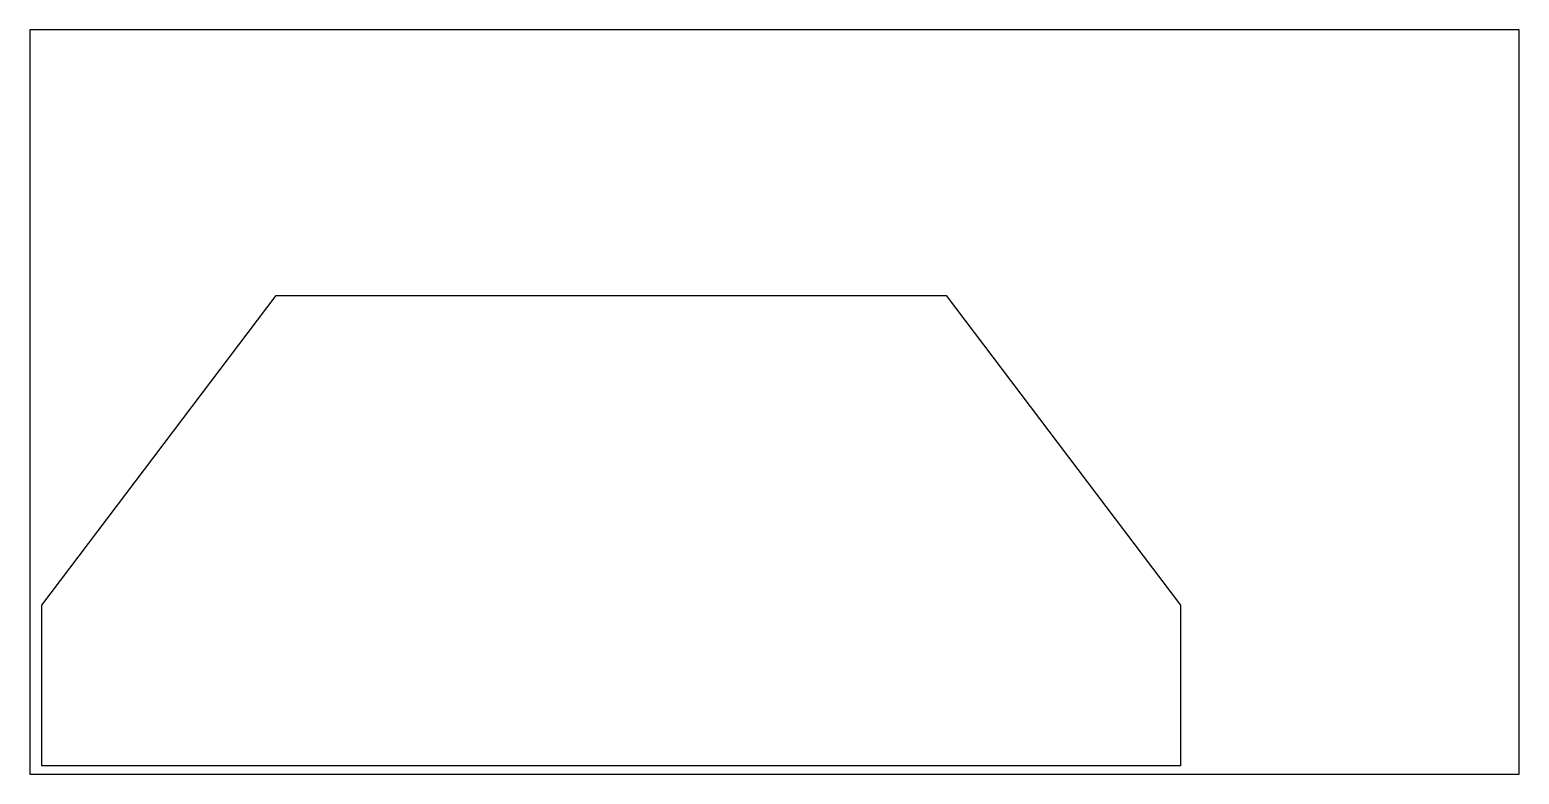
# Model space of a CAD drawing. Header units: metres. Extents: x 0 to 250, y 0 to 125.
import ezdxf

# ---------------------------------------------------------------- set-up
doc = ezdxf.new("R2010")
doc.units = ezdxf.units.M

msp = doc.modelspace()

# ---------------------------------------------------------------- linework, layer by layer
for p, q in [((250, 125), (0, 125)), ((0, 125), (0, 0)), ((250, 0), (250, 125)), ((2, 28.4), (41.33, 80.4)), ((41.33, 80.4), (153.83, 80.4)), ((153.83, 80.4), (193.16, 28.4)), ((2, 1.4), (2, 28.4)), ((193.16, 28.4), (193.16, 1.4)), ((0, 0), (250, 0)), ((193.16, 1.4), (2, 1.4))]:
    msp.add_line(p, q)

doc.saveas('drawing.dxf')
